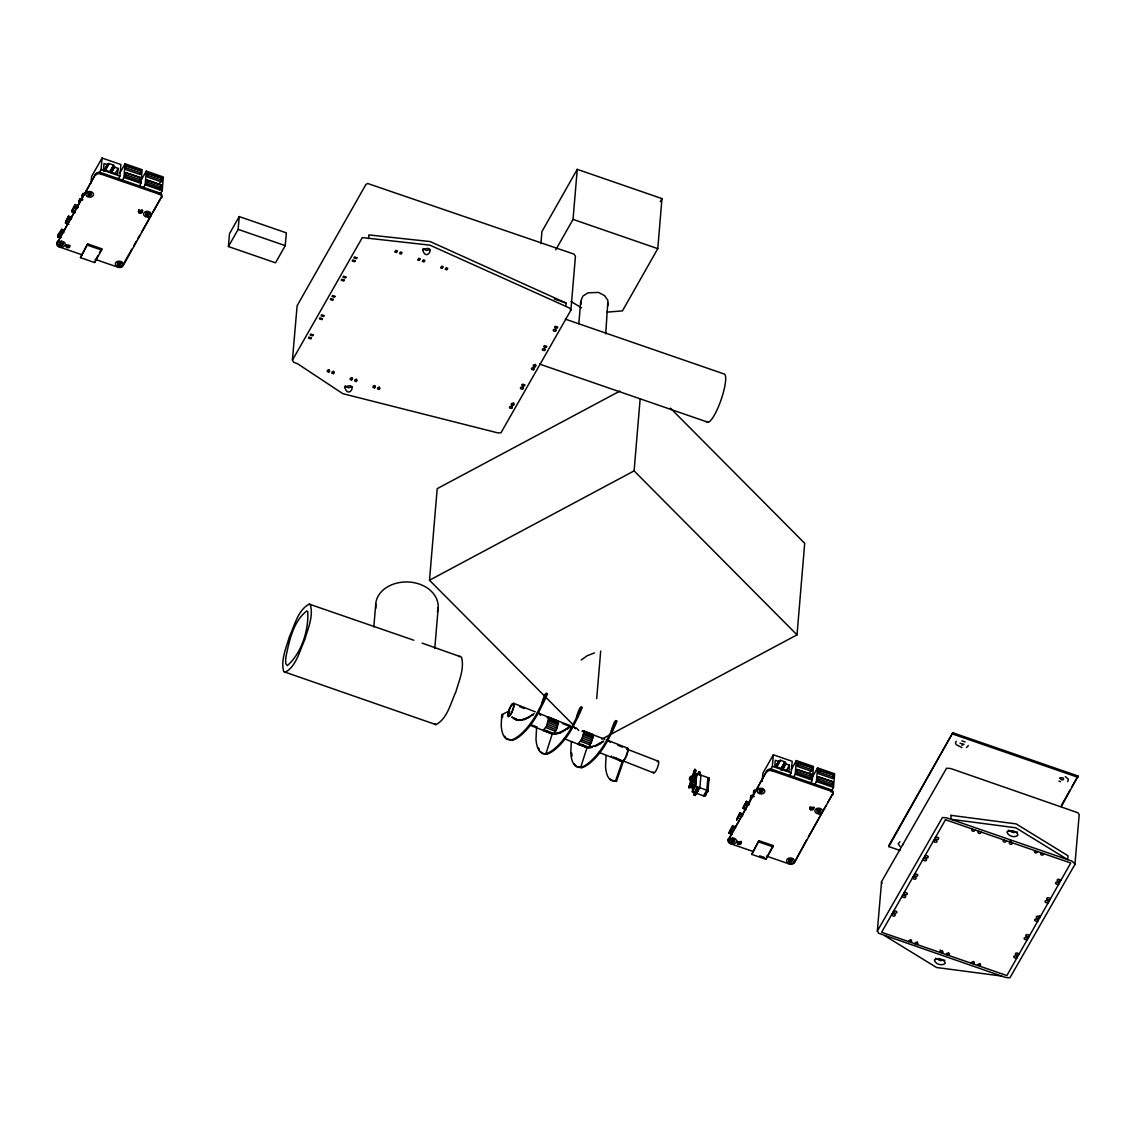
<?xml version="1.0" encoding="UTF-8"?>
<svg xmlns="http://www.w3.org/2000/svg" width="1136" height="1136" viewBox="0 0 1136 1136"><rect width="100%" height="100%" fill="white"/><g stroke="black" fill="none" stroke-linecap="round" stroke-linejoin="round"><path stroke-width="1.5" d="M61.798 229.145L58.248 234.399M728.943 833.199L732.45 834.392M690.049 787.844L693.343 781.099M697.589 786.879L694.252 792.502L694.053 795.015L695.204 795.427L695.828 793.709C692.96 793.823 696.382 789.35 695.147 793.169L696.879 788.611L696.808 790.358L697.376 789.406L697.589 786.879L695.658 786.197L696.709 773.616L698.64 774.298L698.853 771.784L700.003 772.196L699.79 774.724L709.049 778.032L709.006 779.836M696.269 790.173L697.958 790.77L698.157 789.066L696.297 793.581L694.607 792.985M699.208 775.164L700.003 772.196M708.04 790.031L705.712 795.243L705.073 794.589M694.55 777.606L693.116 776.456L694.962 769.058L692.094 776.215C689.864 775.292 688.018 780.233 690.674 780.588L688.828 788.001L691.696 780.844C693.997 781.824 695.743 776.797 693.116 776.456M569.803 726.955L561.283 731.754L555.376 733.572L551.414 733.6L543.093 730.405L546.672 725.989L548.731 717.37L539.387 713.451L536.803 713.422M552.394 733.97L553.956 733.6L556.342 729.795L558.401 721.161L548.39 716.986L547.197 717.597M563.74 738.528L586.247 747.374C579.261 743.114 575.199 747.076 581.447 739.678C582.228 737.974 585.722 729.809 581.973 731.272M585.281 746.991L588.065 747.8L589.499 746.338L593.319 735.659L592.836 734.467L583.166 730.661M82.062 254.819L59.157 246.91A3.834 2.84 4.8 0 1 57.084 243.104L95.68 173.95A3.834 2.84 4.8 0 1 100.664 172.587L159.551 192.921A3.834 2.84 4.8 0 1 161.624 196.727L123.043 265.881A3.834 2.84 4.8 0 1 118.045 267.244L95.14 259.335M59.157 246.91L59.271 245.546M65.888 221.634L67.99 218.297M68.586 216.152C61.727 227.498 68.089 223.295 68.586 216.152L71.724 217.232M75.047 212.844L71.909 211.765L72.051 210.061L75.161 204.565L78.299 205.644M72.15 211.339L74.877 205.417L72.15 211.339L75.09 212.347M72.463 210.061L74.564 206.709M71.909 211.765L74.465 207.987L75.161 204.565M78.767 203.756L79.037 200.433M79.747 202.023L80.017 198.701L82.715 199.624M81.82 198.374L82.09 195.051M82.8 196.642L83.07 193.319L82.076 195.349M80.457 257.631L87.628 243.899L101.757 248.784L101.644 250.062L94.586 262.515L80.457 257.631L87.628 243.899M91.036 183.066L91.59 176.492L102.055 158.046L120.899 164.55L119.933 176.066L118.187 179.133M57.084 243.104L95.68 173.95M95.566 175.313A3.834 2.84 4.8 0 1 100.55 173.95L100.664 172.587M99.343 172.629L101.09 169.548L102.055 158.046M94.586 262.515L97.838 255.699M104.299 170.485L107.622 163.911L108.8 164.322L104.739 171.465M108.8 164.322L108.871 163.47L113.586 165.089L110.263 171.664M111.371 172.928L114.622 167.205L113.515 165.941M114.622 167.205L118.144 168.426L117.647 174.39L103.518 169.52L104.015 163.541L107.551 164.763M122.234 180.454L123.938 177.443L125.088 163.797L142.156 169.704L141.006 183.336L139.302 186.347M125.855 172.629L125.528 176.463L139.671 181.348L139.984 177.5L125.855 172.629L125.599 174.717L139.728 179.602M126.423 165.799L126.11 169.633L140.239 174.518L140.566 170.684L126.423 165.799L126.167 167.887L140.296 172.771M118.045 267.244L118.158 265.881M143.434 187.767L145.138 184.77L146.274 171.124L163.357 177.017L162.207 190.663L160.503 193.674M147.055 179.942L146.729 183.776L160.858 188.661L161.184 184.827L146.956 180.113L146.8 182.03L160.929 186.915L159.324 189.74M147.623 173.126L147.297 176.96L161.44 181.845L161.752 177.997L147.524 173.297L147.368 175.214L161.497 180.099L159.892 182.91M146.487 214.761L146.771 211.339M161.511 198.09A3.834 2.84 4.8 0 0 159.438 194.284L159.551 192.921M160.929 186.915L161.184 184.827M161.497 180.099L161.752 177.997M228.407 246.54L229.486 233.746L239.213 216.578L286.329 232.852L285.25 245.646L275.508 262.814L228.407 246.54L238.148 229.373L239.213 216.578M292.406 360.14L297.121 305.712L365.849 184.586L367.553 183.45L574.078 254.152L575.427 256.324L570.897 310.199L500.99 432.773L497.767 432.873L342.816 393.667L297.533 363.719L293.741 362.327L292.406 360.14L362.313 237.58L429.919 245.149L569.562 308.026L570.897 310.199M328.744 372.068C331.755 370.364 326.799 368.675 327.225 371.543L328.744 372.068L328.943 369.683M333.317 373.645C336.327 372.026 331.456 370.194 331.797 373.119L333.317 373.645L333.515 371.259M351.592 379.964C354.617 378.331 349.732 376.513 350.073 379.438L351.592 379.964L351.805 377.578M356.164 381.54C359.189 379.921 354.304 378.089 354.645 381.014L356.164 381.54L356.363 379.154M368.575 238.517L368.873 234.939L430.217 241.57L566.055 303.042L565.756 306.621M374.454 387.859C377.464 386.141 372.494 384.451 372.92 387.333L374.454 387.859L374.653 385.473M379.012 389.435C382.037 387.802 377.152 385.984 377.493 388.91L379.012 389.435L379.225 387.049M373.815 626.944L375.746 604.011A33.668 24.978 4.8 0 1 384.209 589.101C391.153 583.734 400.099 581.575 408.761 582.001A29.99 22.251 4.8 0 1 428.414 588.775C434.35 593.162 438.695 600.177 438.198 607.746L434.79 648.329M572.501 724.143L429.493 580.226L437.19 488.665L619.929 391.04M511.725 408.293L512.293 407.27C510.064 404.26 507.423 409.088 511.725 408.293L511.924 405.907M513.444 405.24L514.026 404.231C511.74 401.335 509.24 405.85 513.444 405.24L513.642 402.854M522.659 389.009L523.242 388.001C521.012 385.005 518.357 389.762 522.659 389.009L522.858 386.623M540.906 243.672L541.929 231.588L577.244 169.349L661.976 198.601L657.772 248.656L622.457 310.895L606.794 312.144M533.593 369.725L534.176 368.717C531.861 365.806 529.447 370.336 533.593 369.725L533.806 367.34M535.326 366.687L535.908 365.678C533.522 362.824 531.279 367.198 535.326 366.687L535.525 364.301M544.542 350.456L545.11 349.434C542.88 346.423 540.239 351.251 544.542 350.456L544.74 348.07M555.476 331.172L556.058 330.164C553.786 327.211 551.23 331.854 555.476 331.172L555.674 328.787M555.802 249.764L573.041 219.39L577.244 169.349M578.835 323.703L580.709 301.423L582.768 296.212L587.965 292.832L598.473 292.421L604.551 295.587L607.93 300.5L605.715 333.956M596.698 698.597L600.688 651.07M601.768 739.167L797.018 634.854L634.101 470.9L640.164 398.722M696.709 773.616L695.701 783.954L692.704 789.009L692.577 781.057M694.252 792.502L692.335 791.806L692.733 787.092M691.994 788.1L694.991 783.059L695.729 774.241L696.553 773.9M694.053 795.015L694.678 793.297M695.204 795.427L695.417 792.914L704.661 796.222L705.47 794.731M697.689 774.397L697.76 773.63L699.449 774.227M696.297 793.581L696.482 792.346M698.214 774.255L698.853 771.784M697.958 790.77L698.739 787.305L707.984 790.613L707.714 791.877M700.955 775.135L699.89 787.717L696.567 793.326M707.884 777.62L706.833 790.202L703.511 795.811M707.984 790.613L709.049 778.032M753.353 851.574L730.448 843.665A3.834 2.84 4.8 0 1 728.375 839.873L766.956 770.705A3.834 2.84 4.8 0 1 771.955 769.356L830.842 789.69A3.834 2.84 4.8 0 1 832.901 793.482L794.32 862.65A3.834 2.84 4.8 0 1 789.335 863.999L766.431 856.09M730.448 843.665L730.562 842.301M739.493 815.052L739.877 812.922L743.015 814.001M746.324 809.613L743.185 808.534L743.327 806.816L746.451 801.334L749.59 802.414M743.427 808.094L746.167 802.186L743.427 808.094L746.38 809.116M743.185 808.534L745.741 804.742L746.451 801.334M750.044 800.525L751.308 795.456L753.992 796.393M751.024 798.793L751.308 795.456M753.097 795.129L754.361 790.074L754.077 793.397M751.748 854.386L758.905 840.668L773.048 845.553L772.934 846.831L765.877 859.27L751.748 854.386L758.905 840.668M762.185 781.483L762.867 773.261L773.346 754.801L792.19 761.319L791.21 772.821L789.477 775.902M728.375 839.873L766.956 770.705M766.843 772.068A3.834 2.84 4.8 0 1 771.841 770.719L771.955 769.356M770.634 769.399L772.381 766.317L773.346 754.801M765.877 859.27L773.048 845.553M775.59 767.254L778.913 760.68L780.091 761.077L776.839 766.8M780.091 761.077L780.162 760.225L784.862 761.858L780.744 769.867M782.661 769.697L785.899 763.974L784.791 762.71M797.018 634.854L804.7 543.306L670.396 408.136M785.899 763.974L789.435 765.195L788.938 771.159L774.795 766.275L775.306 760.311L778.842 761.532M793.51 777.209L795.214 774.212L796.364 760.566L813.447 766.459L812.297 780.105L810.593 783.116M797.145 769.384L796.819 773.218L810.948 778.103L811.274 774.269L797.046 769.555L811.274 774.269M797.713 762.568L797.387 766.402L811.516 771.287L811.842 767.439L797.614 762.739L811.842 767.439M789.335 863.999L789.449 862.636M794.32 862.65L806.674 839.717M814.711 784.536L816.415 781.525L817.565 767.879L834.633 773.786L833.497 787.433L830.941 791.934M818.332 776.712L818.019 780.546L832.148 785.43L832.475 781.582L818.247 776.882L832.475 781.582M818.914 769.881L818.587 773.73L832.716 778.6L833.043 774.766L818.815 770.052L833.043 774.766M832.787 794.845A3.834 2.84 4.8 0 0 830.714 791.054L830.842 789.69M877.304 931.406L881.579 881.564L946.544 768.234L950.718 768.518L1077.922 812.765L1079.2 814.611L1074.926 864.453L1009.947 977.769L1005.786 977.5L878.582 933.252L877.446 930.853L942.411 817.522L946.572 817.806L1071.844 861.074L1075.068 863.9M899.996 850.452L888.821 846.59L888.92 845.298L952.777 732.748L1078.05 776.002L1061.322 806.603M911.058 939.799L910.845 942.383C913.77 940.594 908.417 938.833 908.757 941.659M917.334 941.957L917.107 944.556C920.004 942.681 914.679 941.02 915.02 943.831M888.821 846.59L952.777 732.748M940.296 949.895L940.068 952.479C939.713 949.611 945.124 951.443 942.156 953.203L942.383 950.605M948.645 952.777L948.432 955.362C951.357 953.53 945.933 951.812 946.345 954.652M973.694 961.425L973.481 964.024C976.335 962.192 971.039 960.502 971.394 963.3M979.956 963.584L979.743 966.182C982.654 964.393 977.372 962.646 977.656 965.458M1017.004 955.504L1016.791 958.088C1011.509 958.599 1013.994 953.487 1017.345 957.123M1039.582 915.715L1039.369 918.314C1034.001 918.783 1036.6 913.756 1039.909 917.334M1058.851 881.763L1058.638 884.348C1053.257 884.901 1055.813 879.775 1059.178 883.382L1059.405 880.783M509.297 709.432L508.672 711.193L501.757 714.714L501.217 725.336A29.351 12.808 -75.9 0 0 506.273 738.911L511.172 739.948A30.715 10.792 -56.3 0 0 537.569 712.158L542.128 703.113A29.351 1.335 -61.9 0 0 546.416 693.216L545.55 693.755A30.715 4.004 -80.1 0 0 541.73 703.511M502.453 717.554L502.737 715.084L501.757 714.714M536.533 728.389L535.993 739.011A29.351 12.808 -75.9 0 0 541.048 752.586L543.533 753.793M606.084 755.752L605.545 766.374A29.351 12.808 -75.9 0 0 610.6 779.949L616.465 781.369L623.494 760.95A7.341 1.818 -68.5 0 0 626.632 755.44L627.725 752.004A7.029 1.747 -68.5 0 0 627.597 748.141L607.959 740.431M705.286 794.76L704.817 795.64M705.669 794.888L705.229 795.811L705.484 794.504M61.742 229.5L64.837 229.997M728.843 833.384L729.525 831.041M733.032 826.255L736.114 826.752M608.3 303.227L607.717 305.896M690.106 787.433L690.347 786.481M708.608 779.907L708.864 778.6L708.296 779.466M707.898 790.812L708.14 790.202M57.794 235.677L58.064 236.7M691.909 778.132C693.982 772.153 690.802 785.445 691.171 778.487M968.369 745.528L966.495 747.516M690.929 778.771L691.157 778.032M509.638 711.576L508.672 711.193L508.204 712.868A7.029 1.747 -68.5 0 0 508.332 716.717L509.51 716.12A7.341 1.818 -68.5 0 0 512.648 710.596L513.742 707.16A7.029 1.747 -68.5 0 0 513.614 703.312L512.435 703.908M708.765 779.296L708.282 780.418M61.202 231.318L61.727 229.841M692.037 778.245C688.814 784.294 693.826 773.985 691.27 778.16M694.011 777.549L695.814 770.023M552.309 733.742L545.947 753.637L544.201 753.764M603.727 740.956L594.881 745.926L587.085 747.417L580.709 767.311L578.962 767.439M612.105 780.773L615.485 781L622.301 761.56M692.435 778.657L692.165 779.864M509.51 709.503L508.559 712.499A6.12 1.519 -68.5 0 0 508.658 715.865L509.709 715.339A6.404 1.59 -68.5 0 0 512.435 710.525L513.387 707.529A6.12 1.519 -68.5 0 0 513.287 704.164L512.237 704.689M695.786 771.628L695.857 770.819M695.999 792.474L695.828 793.709M707.543 790.173L707.33 791.735M732.862 827.107L729.511 833.37M691.327 777.99L691.923 777.01L691.398 777.848M708.75 779.424L708.665 780.56L709.077 779.708M708.949 779.168L709.091 780.02M58.76 235.365L58.504 236.373L61.855 230.636M733.274 827.122L729.781 833.142L733.402 826.383M612.645 730.86L608.087 739.905A30.715 10.792 -56.3 0 1 581.689 767.695L575.824 766.275A29.351 12.808 -75.9 0 1 570.769 752.699L571.309 742.064L572.274 742.447M58.447 233.874L57.709 237.183L61.926 229.784M61.188 231.19L58.22 236.6L61.159 237.623M693.627 777.677L695.09 776.925A3.408 0.767 -70.3 0 1 695.09 777.464M694.011 781.028L692.932 781.653A3.408 0.767 -70.3 0 1 692.932 781.114M67.919 219.149L65.576 222.926L68.302 217.004L68.203 218.282L71.142 219.305M79.009 200.731L80.017 198.701M103.561 171.067L107.622 163.911M104.81 170.613L108.871 163.47M109.525 172.246L113.586 165.089M111.442 172.076L114.693 166.353M114.906 174.149L118.144 168.426M119.962 172.814L125.088 163.797M140.566 170.684L126.337 165.97M139.984 177.5L125.755 172.8M99.4 252.93L101.757 248.784M140.31 181.632L146.274 171.124M142.256 211.651L142.738 210.813M123.157 264.518L131.89 249.111M133.65 246.029L136.263 241.414M138.01 238.333L139.771 235.251M141.517 232.17L151.131 215.215M152.877 212.134L161.624 196.727M660.257 201.64L661.976 198.601M729.724 830.814L732.507 825.744M739.877 812.922L736.611 820.121L739.735 814.626L742.873 815.705M739.593 813.774L736.852 819.681L739.209 815.904M750.3 797.5L751.279 795.768L753.977 796.691M753.353 792.104L754.332 790.386M775.661 766.402L778.089 762.114M776.101 767.382L780.162 760.225M780.815 769.015L784.862 761.858M781.909 770.265L785.97 763.122M786.183 770.918L789.435 765.195M791.252 769.569L796.364 760.566M809.982 772.352L811.587 769.541L797.458 764.656M809.414 779.182L811.019 776.357L796.876 771.472M811.601 778.401L817.565 767.879M813.546 808.42L814.015 807.568M808.42 836.636L825.915 805.807M827.661 802.726L832.901 793.482M972.615 829.124C969.675 830.87 975.057 832.716 974.702 829.834M978.877 831.282C975.923 833.043 981.319 834.875 980.964 832.006M1003.94 839.93C1001.001 841.691 1006.368 843.523 1006.027 840.654M1010.202 842.103C1007.234 843.849 1012.645 845.695 1012.29 842.813M1035.251 850.75C1032.312 852.511 1037.679 854.343 1037.338 851.475M1061.422 805.296L1070.183 789.875M1071.93 786.794L1078.05 776.002M1041.513 852.909C1038.574 854.67 1043.941 856.516 1043.601 853.633M693.485 778.032L695.729 774.241M696.624 775.547L697.76 773.63M692.335 791.806L695.658 786.197M581.291 707.813L582.157 707.274A29.351 1.335 -61.9 0 1 577.869 717.171L573.311 726.216A30.715 10.792 -56.3 0 1 546.913 754.02L542.554 753.409M956.271 741.339L955.419 742.845L956.299 744.719L961.922 747.559M1067.726 781.639L1068.365 779.211L1065.327 776.541M692.704 780.943C694.337 783.315 697.66 777.365 694.451 776.882M626.405 748.752L627.597 748.141M657.29 761.759L658.326 761.234A6.12 1.519 -68.5 0 1 658.44 764.599L657.474 767.581A6.404 1.59 -68.5 0 1 654.748 772.395L653.711 772.92L622.642 760.708L623.678 760.169A6.404 1.59 -68.5 0 0 626.419 755.369L627.37 752.373A6.12 1.519 -68.5 0 0 627.683 750.044M581.249 659.973L587.156 655.742L594.455 652.916M512.194 717.242C518.74 723.774 527.97 717.412 534.176 713.607M532.5 715.439L530.668 715.68M567.276 729.127L565.43 729.355M430.061 249.579L426.355 250.445L423.046 248.514M352.117 386.95L348.411 387.816L345.103 385.885M565.487 730.391L563.513 730.618M600.262 744.066L598.289 744.307M547.041 693.528L547.396 693.599A29.351 1.335 -61.9 0 1 543.107 703.496L538.535 712.542A30.715 10.792 -56.3 0 1 512.137 740.345L507.252 739.295A29.351 12.808 -75.9 0 1 504.739 736.298M429.493 580.226L634.101 470.9M528.623 717.909L526.522 718.08M563.399 731.598L561.283 731.754M598.175 745.273L596.059 745.429M960.019 743.242L963.981 744.321L961.908 745.315M900.039 841.762L898.164 843.75L900.081 846.533M1017.529 832.092L1012.858 832.532L1008.172 830.16M944.854 960.161L940.196 960.602L935.51 958.23M523.909 719.755L526.309 718.946M558.685 733.43L561.085 732.635M595.86 746.309L593.688 746.366M903.546 843.892L902.552 844.943M1011.58 841.733L1009.748 841.123M413.845 640.25L309.248 604.125C297.731 610.089 294.622 625.695 289.368 636.742C286.258 647.875 280.535 660.03 283.716 671.66L435.954 724.626C447.47 718.662 450.58 703.056 455.834 692.009C458.93 680.876 464.652 668.735 461.486 657.091L422.138 643.118M284.866 672.441C296.382 666.477 299.492 650.885 304.746 639.838C307.856 628.705 313.579 616.55 310.398 604.92L309.248 604.125M458.802 656.551L460.336 656.31M557.535 720.863L570.158 725.549M557.265 721.715L557.719 721.644A6.12 1.519 -68.5 0 1 558.017 721.985M592.31 734.552L604.934 739.238M626.802 749.078L658.326 761.234M516.695 720.011L515.787 719.599L521.566 720.267M543.619 730.32L553.289 734.126L557.492 733.728L556.526 733.345M578.394 744.009L588.065 747.8L592.268 747.403L591.302 747.034M572.331 726.969L574.163 727.125L575.526 728.758M607.107 740.644L608.924 740.814L610.302 742.433M572.658 726.6L573.013 726.926M1001.611 976.051L936.547 967.503L884.688 935.681M586.19 747.275L587.085 747.417M621.861 761.106L620.043 760.666M621.932 761.333L622.826 761.489M961.865 740.814L965.117 741.936M550.506 733.302L551.414 733.6L529.901 725.208M573.041 219.39L657.772 248.656M554.368 299.009L566.055 303.042M147.524 173.297L161.667 178.182M565.416 319.159L723.731 373.843A25.532 5.538 -70.9 0 1 720.622 401.122A25.532 5.538 -70.9 0 1 706.677 421.428M146.956 180.113L161.085 184.998M101.09 169.548L119.933 176.066M123.938 177.443L141.006 183.336M145.138 184.77L162.207 190.663M100.55 173.95L159.438 194.284M238.148 229.373L285.25 245.646M80.003 198.999L82.687 199.936M539.614 364.102L707.927 422.237M75.019 206.269L78.157 207.363M74.777 206.695L77.717 207.718M74.493 207.561L77.447 208.57M68.444 217.856L71.582 218.95M65.746 223.352L68.884 224.431M61.003 231.545L63.957 232.553M87.515 245.177L101.644 250.062M58.234 236.43L61.174 237.452M952.678 734.041L1077.936 777.308M818.658 771.983L832.787 776.854M818.076 778.799L832.205 783.684M772.381 766.317L791.21 772.821M795.214 774.212L812.297 780.105M816.415 781.525L833.497 787.433M771.841 770.719L830.714 791.054M935.567 837.204C941.148 836.692 938.194 841.847 935.013 838.183M1060.839 880.471C1057.644 876.978 1054.705 881.905 1060.286 881.437M933.92 840.115C939.5 839.575 936.618 844.673 933.366 841.094M817.267 810.536L820.22 811.558M925.102 855.649C930.767 855.081 927.686 860.307 924.562 856.615M1050.374 898.903C1047.179 895.409 1044.254 900.337 1049.82 899.882M923.454 858.56C929.12 857.921 926.025 863.246 922.901 859.526M1048.727 901.814C1045.603 898.249 1042.55 903.29 1048.173 902.793M746.309 803.038L749.448 804.118M746.054 803.464L749.007 804.487M745.784 804.316L748.723 805.339M914.65 874.081C920.316 873.499 917.221 878.753 914.097 875.047M913.003 876.992C918.527 876.495 915.701 881.522 912.449 877.958M1038.261 920.245C1035.137 916.695 1032.099 921.708 1037.708 921.225M758.805 841.946L772.934 846.831M904.185 892.513C909.822 891.959 906.812 897.156 903.631 893.478M1029.457 935.78C1026.305 932.372 1023.266 937.2 1028.904 936.746M902.538 895.424C908.076 894.941 905.222 899.925 901.984 896.389M1027.81 938.691C1024.672 935.226 1021.633 940.097 1027.256 939.657M759.7 855.82L764.414 857.453M893.734 910.944C899.414 910.419 896.276 915.559 893.18 911.91M1018.992 954.212C1015.911 950.676 1012.801 955.617 1018.438 955.177M892.072 913.855C897.738 913.287 894.657 918.527 891.533 914.821M698.285 772.75L699.435 773.162M698.271 773.545L699.421 773.957M691.696 780.844L693.045 781.327M697.021 788.909L698.171 789.335M697.376 789.406L698.526 789.818M696.865 789.605L698.029 790.017M696.34 790.5L697.49 790.912M696.283 791.252L697.433 791.664M695.204 792.403L696.368 792.814M694.621 794.05L695.772 794.476M544.286 729.795L555.248 734.097M579.062 743.469L590.024 747.772M513.614 703.312L535.312 711.846M547.864 717.057L558.401 721.161M573.95 727.324L574.915 727.707M582.64 730.746L593.177 734.85M606.823 740.218L607.788 740.601M519.606 706.649L524.349 708.523M548.873 718.179L558.543 721.985M562.462 723.518L570.386 726.628M583.648 731.854L593.319 735.659M617.828 745.287L622.542 747.147M539.785 714.686L540.764 715.069L539.387 713.451M548.802 719.358L558.472 723.163M568.951 727.281L569.931 727.665M583.577 733.047L593.233 736.838M532.415 714.501L533.395 714.885M548.518 720.849L558.188 724.64M567.191 728.176L568.17 728.559M583.293 734.523L592.949 738.329M601.966 741.865L602.932 742.248M548.049 722.524L557.705 726.316M582.825 736.199L592.481 740.005M600.206 743.043L601.171 743.427M528.737 716.944L529.703 717.327M557.08 728.077L547.424 724.271M591.856 741.751L582.186 737.96M556.342 729.795L546.672 725.989M591.118 743.469L581.447 739.678M524.136 719.003L525.116 719.386M545.876 727.551L555.532 731.357M558.912 732.677L559.878 733.061M580.638 741.226L590.308 745.031M521.751 719.67L522.716 720.054M511.825 717.1L516.568 718.974M519.507 720.025L520.473 720.409M532.372 725.194L537.115 727.054M613.199 756.988L621.065 760.083M513.912 718.662L514.878 719.045M517.547 720.068L518.513 720.451M598.913 752.359L621.023 761.049L618.225 759.7L620.1 760.637M546.913 754.02L545.947 753.637A30.715 10.792 -56.3 0 0 572.345 725.833L576.903 716.802A29.351 1.335 -61.9 0 0 581.192 706.89L580.326 707.43A30.715 4.004 -80.1 0 0 576.492 717.185M581.689 767.695L580.709 767.311A30.715 10.792 -56.3 0 0 607.121 739.522L611.679 730.476A29.351 1.335 -61.9 0 0 615.968 720.579L615.087 721.119A30.715 4.004 -80.1 0 0 611.267 730.874M615.485 781L616.465 781.369M1058.894 781.057L1060.456 781.71M578.295 767.467L576.79 766.644A29.351 12.808 -75.9 0 1 574.276 763.662M571.039 301.523L581.646 307.856M550.562 733.274L548.773 732.067M434.804 723.845L435.954 724.626M583.45 746.025L581.731 744.605M616.507 758.28L617.345 759.047M582.711 744.989L583.549 745.756M546.956 730.917L547.808 731.683M576.236 727.892L578.721 730.405M694.991 783.059L695.701 783.954M882.019 883.354L881.437 882.118M509.482 713.38L508.672 711.193M581.064 304.207L580.709 301.423M375.746 604.011L375.902 608.186M438.184 607.746A33.668 24.978 4.8 0 1 437.403 611.864M58.419 245.135A3.834 2.84 4.8 0 1 58.035 244.879M57.425 244.268A3.834 2.84 4.8 0 1 57.198 241.741M122.66 265.142A3.834 2.84 4.8 0 1 121.95 265.639M63.162 243.289A1.718 1.278 4.8 0 1 59.867 242.508M57.751 242.593A3.834 2.84 4.8 0 1 58.532 240.889M91.405 193.518A1.718 1.278 4.8 0 1 89.162 194.128A1.718 1.278 4.8 0 1 88.225 192.41M86.506 191.416A3.834 2.84 4.8 0 1 86.776 191.118M149.228 213.128A1.718 1.278 4.8 0 1 145.82 213M145.933 212.347A1.718 1.278 4.8 0 1 146.473 211.836M120.643 261.947A1.718 1.278 4.8 0 1 119.933 263.879A1.718 1.278 4.8 0 1 117.576 262.771M117.562 262.444A1.718 1.278 4.8 0 1 117.903 261.834M69.807 245.589A1.917 1.42 4.8 0 1 66.158 244.723M141.972 209.649A1.917 1.42 4.8 0 1 141.744 211.552A1.917 1.42 4.8 0 1 139.16 211.452A1.917 1.42 4.8 0 1 138.933 209.535M592.495 735.333A6.12 1.519 -68.5 0 1 592.793 735.659M509.51 709.304A6.404 1.59 -68.5 0 1 512.237 704.49M611.637 756.377A6.12 1.519 -68.5 0 1 611.338 756.036M545.834 695.246A30.715 4.004 -80.1 0 1 546.515 694.139M614.647 724.172A30.715 4.004 -80.1 0 1 616.067 721.488L616.933 720.962A29.351 1.335 -61.9 0 1 612.645 730.86M611.566 780.333A29.351 12.808 -75.9 0 1 610.217 779.055M542.028 752.969A29.351 12.808 -75.9 0 1 540.679 751.691M539.515 749.987A29.351 12.808 -75.9 0 1 538.549 747.857M548.049 717.838A6.12 1.519 -68.5 0 1 548.347 718.179M509.297 709.191A7.341 1.818 -68.5 0 1 512.421 703.681M577.471 717.569A30.715 4.004 -80.1 0 1 578.295 714.842M579.871 710.483A30.715 4.004 -80.1 0 1 580.61 708.921M572.033 756.207A29.351 12.808 -75.9 0 1 571.735 753.083M627.257 749.007A6.12 1.519 -68.5 0 1 627.555 749.334M653.711 772.92A6.12 1.519 -68.5 0 1 653.285 771.884M622.301 761.56A7.029 1.747 -68.5 0 1 621.96 761.191M728.716 841.023A3.834 2.84 4.8 0 1 728.488 838.51M794.22 861.613A3.834 2.84 4.8 0 1 793.61 862.181M734.438 840.058A1.718 1.278 4.8 0 1 732.195 840.668A1.718 1.278 4.8 0 1 731.272 838.95M729.071 838.993A3.834 2.84 4.8 0 1 729.823 837.658M762.469 788.995A1.718 1.278 4.8 0 1 761.759 790.94A1.718 1.278 4.8 0 1 759.388 789.832M759.388 789.492A1.718 1.278 4.8 0 1 759.728 788.895M757.4 788.853A3.834 2.84 4.8 0 1 758.394 787.617M820.504 809.556A1.718 1.278 4.8 0 1 818.8 810.934A1.718 1.278 4.8 0 1 817.096 809.428M792.261 859.327A1.718 1.278 4.8 0 1 790.784 860.705A1.718 1.278 4.8 0 1 788.853 859.54M741.098 841.265A1.917 1.42 4.8 0 1 739.337 843.168A1.917 1.42 4.8 0 1 737.562 841.137M813.632 807.1A1.917 1.42 4.8 0 1 811.743 808.633A1.917 1.42 4.8 0 1 809.84 806.958M689.197 786.524L689.651 785.473L689.197 786.524M689.864 778.515L690.319 777.464L689.864 778.515M690.546 787.007L691.029 785.984L690.546 787.007M693.429 779.381L693.883 778.33L693.429 779.381M694.096 771.372L694.579 770.35L694.096 771.372M694.778 779.864L695.26 778.842L694.778 779.864M285.619 658.44L285.775 663.566L287.294 665.639C301.452 653.37 308.864 630.21 307.742 611.566L306.819 610.941C293.003 621.435 288.998 641.968 285.619 658.44M737.179 818.403L739.309 814.626L737.179 818.403M743.739 806.816L745.883 803.038L743.739 806.816M951.073 815.35L950.747 819.241L1015.811 827.789L1067.67 859.625L1067.996 855.735L1016.138 823.898L951.073 815.35M934.63 959.877L934.445 960.573C935.78 964.322 942.014 966.083 945.067 963.484L945.237 962.803C943.902 959.054 937.669 957.293 934.63 959.877M1007.291 831.808L1007.121 832.503C1008.456 836.252 1014.689 838.013 1017.728 835.414L1017.913 834.733C1016.578 830.97 1010.344 829.209 1007.291 831.808M1060.016 778.075C1062.984 783.3 1066.278 775.987 1060.016 778.075M311.406 337.988L310.852 338.883L308.438 338.088L309.02 337.065L311.406 337.988M313.138 334.935L312.457 335.83L310.171 335.035L310.739 334.027L313.138 334.935M322.34 318.705L321.786 319.599L319.386 318.804L319.954 317.782L322.34 318.705M324.072 315.666L323.476 316.561L321.105 315.765L321.687 314.743L324.072 315.666M333.288 299.421L332.692 300.33L330.32 299.521L330.888 298.512L333.288 299.421M335.006 296.382L334.453 297.277L332.053 296.482L332.621 295.459L335.006 296.382M344.222 280.152L343.668 281.046L341.254 280.251L341.837 279.229L344.222 280.152M345.955 277.099L345.316 277.993L342.987 277.198L343.555 276.19L345.955 277.099M355.156 260.868L354.517 261.763L352.203 260.968L352.771 259.945L355.156 260.868M356.889 257.815L356.292 258.724L353.921 257.915L354.503 256.906L356.889 257.815M344.705 387.291C348.795 400.681 359.075 380.39 344.705 387.291M395.087 251.936L396.563 252.504L397.486 250.928L395.953 250.403L395.087 251.936M399.659 253.513L401.136 254.081L402.045 252.519L400.525 251.979L399.659 253.513M417.949 259.817L419.411 260.385L420.334 258.823L418.801 258.298L417.949 259.817M422.649 249.92C426.738 263.311 437.019 243.019 422.649 249.92M422.521 261.394L423.984 261.976L424.907 260.4L423.373 259.874L422.521 261.394M440.796 267.713L442.273 268.281L443.182 266.719L441.663 266.193L440.796 267.713M445.369 269.289L446.846 269.857L447.754 268.295L446.235 267.769L445.369 269.289M522.006 385.019L524.392 385.97L524.96 384.948L522.588 384.153L522.006 385.019M543.888 346.466L546.26 347.403L546.842 346.395L544.471 345.585L543.888 346.466M554.822 327.182L557.208 328.134L557.776 327.111L555.405 326.316L554.822 327.182M945.479 819.738L881.621 932.287L1006.879 975.554L1070.737 863.005L945.479 819.738M147.907 217.09L147.41 217.104A3.834 2.84 4.8 0 1 143.874 213.043A3.834 2.84 4.8 0 1 150.108 212.347L150.435 212.631A3.834 2.84 4.8 0 1 147.907 217.09M61.458 241.258L60.961 241.258A3.834 2.84 4.8 0 0 58.319 245.617A3.834 2.84 4.8 0 0 64.851 245.546A3.834 2.84 4.8 0 0 61.458 241.258M819.184 813.859L818.687 813.859A3.834 2.84 4.8 0 1 815.151 809.798A3.834 2.84 4.8 0 1 821.385 809.102L821.726 809.4A3.834 2.84 4.8 0 1 819.184 813.859M732.734 838.027L732.237 838.027A3.834 2.84 4.8 0 0 729.61 842.387A3.834 2.84 4.8 0 0 736.128 842.301A3.834 2.84 4.8 0 0 732.734 838.027M122.191 262.416L121.864 262.118A3.834 2.84 4.8 0 0 115.517 263.041A3.834 2.84 4.8 0 0 119.82 266.861A3.834 2.84 4.8 0 0 122.191 262.416M793.482 859.171L793.141 858.887A3.834 2.84 4.8 0 0 786.794 859.81A3.834 2.84 4.8 0 0 791.11 863.63A3.834 2.84 4.8 0 0 793.482 859.171M60.407 245.078A1.718 1.278 4.8 0 0 63.162 244.339A1.718 1.278 4.8 0 0 60.79 242.891A1.718 1.278 4.8 0 0 60.407 245.078M88.651 195.307A1.718 1.278 4.8 0 0 91.405 194.554A1.718 1.278 4.8 0 0 89.034 193.12A1.718 1.278 4.8 0 0 88.651 195.307M87.373 196.5A3.834 2.84 4.8 0 0 93.493 194.838A3.834 2.84 4.8 0 0 88.239 191.643A3.834 2.84 4.8 0 0 87.373 196.5M146.359 215.229A1.718 1.278 4.8 0 0 149.114 214.491A1.718 1.278 4.8 0 0 146.743 213.043A1.718 1.278 4.8 0 0 146.359 215.229M118.116 265.015A1.718 1.278 4.8 0 0 120.87 264.262A1.718 1.278 4.8 0 0 118.499 262.828A1.718 1.278 4.8 0 0 118.116 265.015M66.768 247.421A1.917 1.42 4.8 0 0 69.821 246.597A1.917 1.42 4.8 0 0 67.194 245.007A1.917 1.42 4.8 0 0 66.768 247.421M139.174 212.901A1.917 1.42 4.8 0 0 142.227 212.077A1.917 1.42 4.8 0 0 139.6 210.472A1.917 1.42 4.8 0 0 139.174 212.901M731.698 841.847A1.718 1.278 4.8 0 0 734.452 841.094A1.718 1.278 4.8 0 0 732.081 839.66A1.718 1.278 4.8 0 0 731.698 841.847M759.941 792.062A1.718 1.278 4.8 0 0 762.696 791.323A1.718 1.278 4.8 0 0 760.325 789.889A1.718 1.278 4.8 0 0 759.941 792.062M758.663 793.255A3.834 2.84 4.8 0 0 764.769 791.607A3.834 2.84 4.8 0 0 759.515 788.412A3.834 2.84 4.8 0 0 758.663 793.255M817.636 811.999A1.718 1.278 4.8 0 0 820.391 811.246A1.718 1.278 4.8 0 0 818.034 809.812A1.718 1.278 4.8 0 0 817.636 811.999M789.392 861.77A1.718 1.278 4.8 0 0 792.147 861.031A1.718 1.278 4.8 0 0 789.79 859.583A1.718 1.278 4.8 0 0 789.392 861.77M738.059 844.19A1.917 1.42 4.8 0 0 741.112 843.366A1.917 1.42 4.8 0 0 738.485 841.762A1.917 1.42 4.8 0 0 738.059 844.19M810.465 809.67A1.917 1.42 4.8 0 0 813.518 808.832A1.917 1.42 4.8 0 0 810.891 807.242A1.917 1.42 4.8 0 0 810.465 809.67"/></g></svg>
